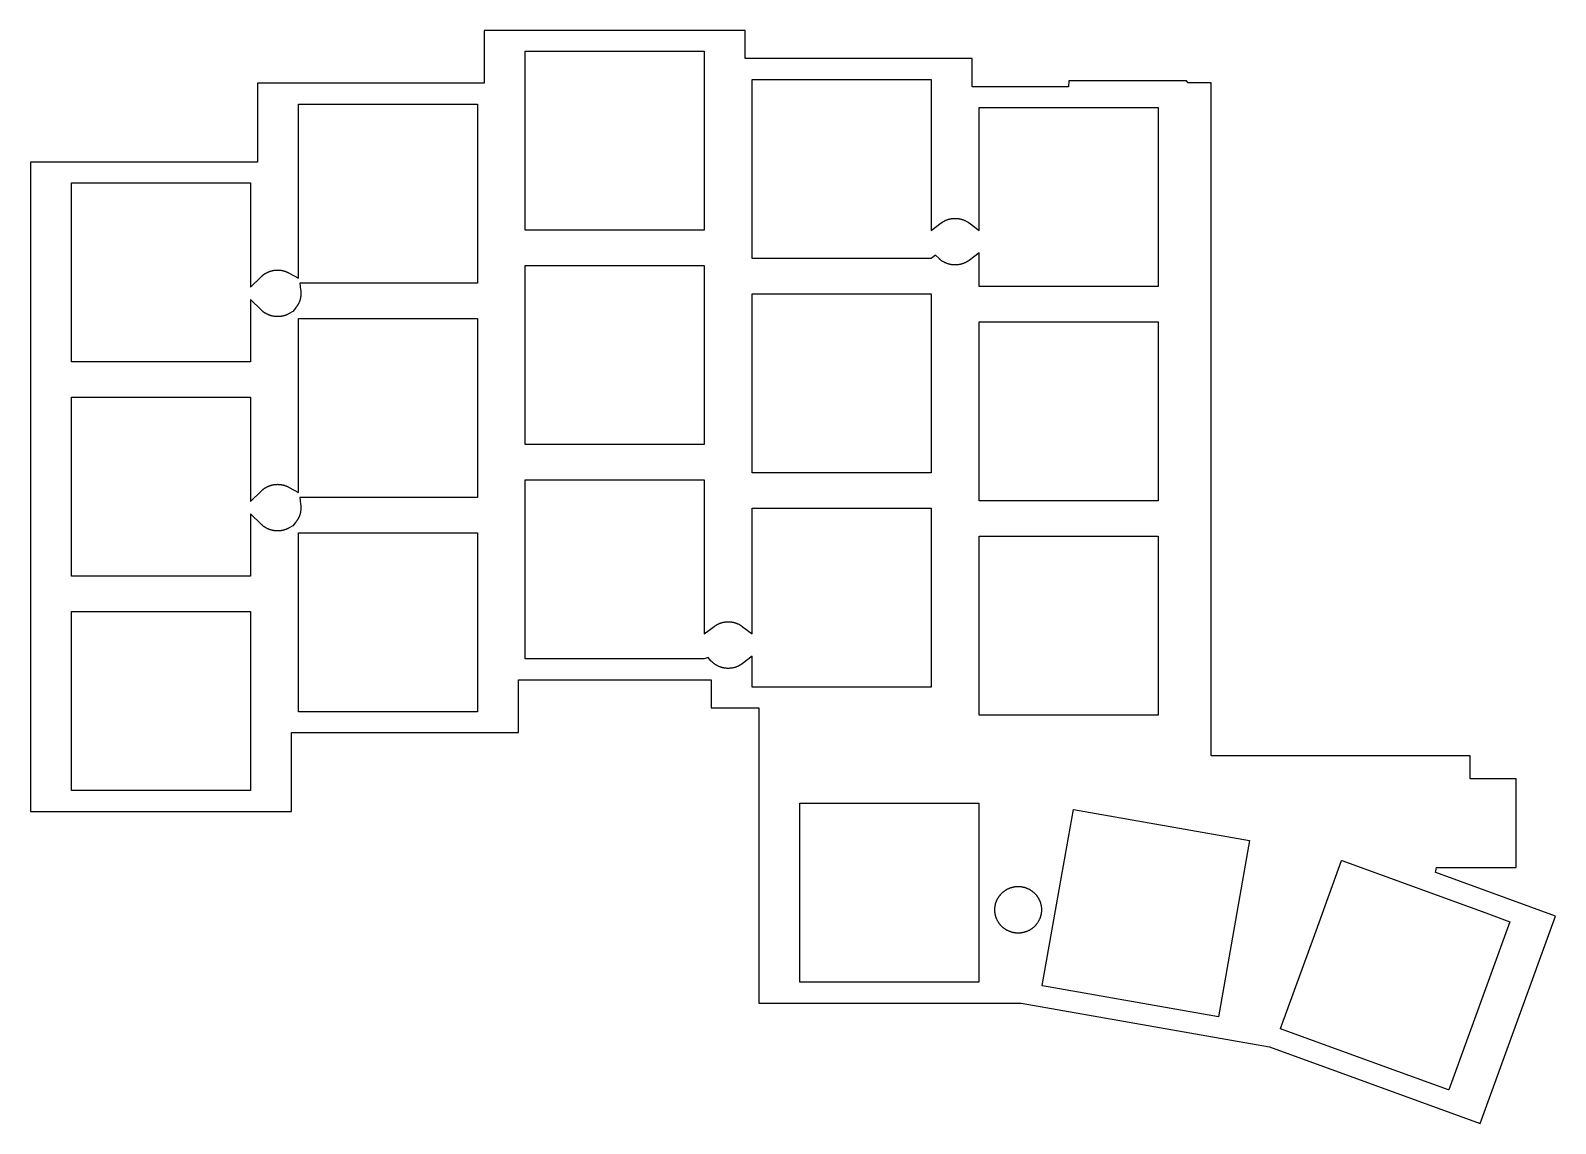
# Model space of a CAD drawing. Extents: x -46 to 75, y -78 to 9.
import ezdxf

# ---------------------------------------------------------------- set-up
doc = ezdxf.new("R2010")
doc.units = 0
doc.layers.get('0').update_dxf_attribs({"linetype": 'CONTINUOUS'})

msp = doc.modelspace()

# ---------------------------------------------------------------- linework, layer by layer
for points in [[(74.628, -61.508), (65.122, -58.047), (65.116, -58.045), (65.117, -58.039), (65.184, -57.656), (65.186, -57.65), (71.5, -57.65), (71.5, -50.6), (67.85, -50.6), (67.85, -48.8), (47.3, -48.8), (47.3, 4.6), (45.5, 4.6), (45.345, 4.75), (36.034, 4.75), (36, 4.292), (36, 4.29), (28.35, 4.29), (28.35, 6.52), (10.35, 6.52), (10.35, 8.75), (-10.35, 8.75), (-10.35, 4.56), (-28.35, 4.56), (-28.35, -1.69), (-46.35, -1.69), (-46.35, -53.19), (-25.65, -53.19), (-25.65, -46.94), (-7.65, -46.94), (-7.65, -42.75), (7.65, -42.75), (7.65, -44.98), (11.43, -44.98), (11.43, -68.4), (32.244, -68.4), (32.249, -68.401), (48.92, -71.341), (51.936, -71.872), (51.941, -71.873), (51.946, -71.875), (68.643, -77.952)], [(-7.1, -7.1), (-7.1, 7.1), (7.1, 7.1), (7.1, -7.1)], [(28.9, -11.56), (28.9, -8.894), (28.104, -9.484), (28.1, -9.488), (28.068, -9.511), (28.065, -9.513), (28.063, -9.514), (28.03, -9.536), (28.028, -9.538), (28.025, -9.54), (28.011, -9.549), (27.992, -9.561), (27.99, -9.563), (27.987, -9.565), (27.954, -9.585), (27.951, -9.587), (27.948, -9.588), (27.926, -9.601), (27.915, -9.608), (27.912, -9.61), (27.909, -9.611), (27.901, -9.616), (27.875, -9.63), (27.872, -9.632), (27.869, -9.633), (27.846, -9.645), (27.835, -9.651), (27.832, -9.652), (27.829, -9.654), (27.801, -9.667), (27.794, -9.671), (27.791, -9.672), (27.788, -9.674), (27.753, -9.69), (27.752, -9.69), (27.75, -9.691), (27.747, -9.692), (27.711, -9.708), (27.705, -9.71), (27.669, -9.725), (27.663, -9.727), (27.626, -9.741), (27.62, -9.743), (27.583, -9.756), (27.577, -9.758), (27.55, -9.766), (27.54, -9.769), (27.534, -9.771), (27.516, -9.776), (27.496, -9.782), (27.49, -9.784), (27.458, -9.792), (27.452, -9.794), (27.45, -9.795), (27.447, -9.795), (27.408, -9.804), (27.402, -9.806), (27.364, -9.814), (27.361, -9.814), (27.358, -9.815), (27.339, -9.818), (27.319, -9.822), (27.316, -9.823), (27.313, -9.823), (27.274, -9.829), (27.271, -9.83), (27.268, -9.83), (27.251, -9.833), (27.229, -9.836), (27.223, -9.836), (27.223, -9.837), (27.184, -9.841), (27.178, -9.841), (27.139, -9.845), (27.133, -9.845), (27.101, -9.847), (27.094, -9.848), (27.088, -9.848), (27.048, -9.849), (27.042, -9.849), (27.003, -9.85), (26.994, -9.85), (26.958, -9.849), (26.952, -9.849), (26.912, -9.848), (26.906, -9.848), (26.9, -9.847), (26.867, -9.845), (26.861, -9.845), (26.822, -9.841), (26.816, -9.841), (26.777, -9.837), (26.777, -9.836), (26.771, -9.836), (26.749, -9.833), (26.732, -9.83), (26.729, -9.83), (26.726, -9.829), (26.687, -9.823), (26.684, -9.823), (26.681, -9.822), (26.642, -9.815), (26.639, -9.814), (26.636, -9.814), (26.622, -9.811), (26.598, -9.806), (26.592, -9.804), (26.553, -9.795), (26.55, -9.795), (26.548, -9.794), (26.51, -9.784), (26.504, -9.782), (26.486, -9.777), (26.466, -9.771), (26.46, -9.769), (26.423, -9.758), (26.417, -9.756), (26.41, -9.753), (26.374, -9.741), (26.36, -9.736), (26.337, -9.727), (26.331, -9.725), (26.313, -9.718), (26.295, -9.71), (26.289, -9.708), (26.253, -9.692), (26.25, -9.691), (26.248, -9.69), (26.212, -9.674), (26.209, -9.672), (26.206, -9.671), (26.171, -9.654), (26.168, -9.652), (26.165, -9.651), (26.131, -9.633), (26.128, -9.632), (26.125, -9.63), (26.091, -9.611), (26.088, -9.61), (26.085, -9.608), (26.052, -9.588), (26.049, -9.587), (26.046, -9.585), (26.013, -9.565), (26.01, -9.563), (26.008, -9.561), (25.975, -9.54), (25.972, -9.538), (25.97, -9.536), (25.937, -9.514), (25.935, -9.513), (25.932, -9.511), (25.9, -9.488), (25.896, -9.484), (25.864, -9.46), (25.862, -9.458), (25.859, -9.457), (25.846, -9.446), (25.829, -9.432), (25.826, -9.43), (25.824, -9.428), (25.794, -9.403), (25.792, -9.401), (25.789, -9.399), (25.773, -9.385), (25.76, -9.373), (25.758, -9.371), (25.755, -9.369), (25.724, -9.34), (25.433, -9.07), (25.1, -9.33), (10.9, -9.33), (10.9, 4.87), (25.1, 4.87), (25.1, -7.106), (25.896, -6.516), (25.9, -6.512), (25.912, -6.504), (25.932, -6.489), (25.935, -6.487), (25.937, -6.486), (25.962, -6.469), (25.97, -6.464), (25.972, -6.462), (25.975, -6.46), (25.992, -6.449), (26.008, -6.439), (26.01, -6.437), (26.013, -6.435), (26.019, -6.432), (26.046, -6.415), (26.049, -6.413), (26.052, -6.412), (26.065, -6.404), (26.085, -6.392), (26.088, -6.39), (26.091, -6.389), (26.125, -6.37), (26.128, -6.368), (26.131, -6.367), (26.165, -6.349), (26.168, -6.348), (26.171, -6.346), (26.185, -6.339), (26.206, -6.329), (26.209, -6.328), (26.212, -6.326), (26.22, -6.323), (26.248, -6.31), (26.25, -6.309), (26.253, -6.308), (26.289, -6.292), (26.295, -6.29), (26.3, -6.288), (26.331, -6.275), (26.337, -6.273), (26.36, -6.264), (26.374, -6.259), (26.38, -6.257), (26.393, -6.253), (26.417, -6.244), (26.423, -6.242), (26.46, -6.231), (26.466, -6.229), (26.468, -6.228), (26.504, -6.218), (26.51, -6.216), (26.548, -6.206), (26.55, -6.205), (26.553, -6.205), (26.592, -6.196), (26.598, -6.194), (26.603, -6.193), (26.636, -6.186), (26.639, -6.186), (26.642, -6.185), (26.681, -6.178), (26.684, -6.177), (26.687, -6.177), (26.711, -6.173), (26.726, -6.171), (26.729, -6.17), (26.732, -6.17), (26.771, -6.164), (26.777, -6.164), (26.816, -6.159), (26.822, -6.159), (26.856, -6.156), (26.861, -6.155), (26.867, -6.155), (26.906, -6.152), (26.912, -6.152), (26.933, -6.151), (26.958, -6.151), (26.996, -6.15), (27.004, -6.15), (27.042, -6.151), (27.067, -6.151), (27.088, -6.152), (27.094, -6.152), (27.133, -6.155), (27.139, -6.155), (27.144, -6.156), (27.178, -6.159), (27.184, -6.159), (27.223, -6.164), (27.229, -6.164), (27.268, -6.17), (27.271, -6.17), (27.274, -6.171), (27.289, -6.173), (27.313, -6.177), (27.316, -6.177), (27.319, -6.178), (27.358, -6.185), (27.361, -6.186), (27.364, -6.186), (27.397, -6.193), (27.402, -6.194), (27.408, -6.196), (27.447, -6.205), (27.45, -6.205), (27.452, -6.206), (27.49, -6.216), (27.496, -6.218), (27.532, -6.228), (27.534, -6.229), (27.54, -6.231), (27.577, -6.242), (27.583, -6.244), (27.607, -6.253), (27.62, -6.257), (27.626, -6.259), (27.663, -6.273), (27.669, -6.275), (27.705, -6.29), (27.711, -6.292), (27.747, -6.308), (27.75, -6.309), (27.752, -6.31), (27.783, -6.324), (27.788, -6.326), (27.791, -6.328), (27.794, -6.329), (27.815, -6.339), (27.829, -6.346), (27.832, -6.348), (27.835, -6.349), (27.869, -6.367), (27.872, -6.368), (27.875, -6.37), (27.909, -6.389), (27.912, -6.39), (27.915, -6.392), (27.948, -6.412), (27.951, -6.413), (27.954, -6.415), (27.97, -6.425), (27.987, -6.435), (27.99, -6.437), (27.992, -6.439), (28.025, -6.46), (28.028, -6.462), (28.03, -6.464), (28.047, -6.475), (28.063, -6.486), (28.065, -6.487), (28.068, -6.489), (28.089, -6.504), (28.1, -6.512), (28.104, -6.516), (28.9, -7.106), (28.9, 2.64), (43.1, 2.64), (43.1, -11.56)], [(-43.1, -17.54), (-43.1, -3.34), (-28.9, -3.34), (-28.9, -11.613), (-28.058, -10.792), (-28.026, -10.76), (-28.023, -10.758), (-27.995, -10.731), (-27.992, -10.729), (-27.99, -10.727), (-27.961, -10.701), (-27.958, -10.699), (-27.956, -10.697), (-27.954, -10.696), (-27.926, -10.672), (-27.924, -10.67), (-27.921, -10.668), (-27.904, -10.654), (-27.891, -10.643), (-27.888, -10.642), (-27.886, -10.64), (-27.854, -10.616), (-27.85, -10.612), (-27.818, -10.589), (-27.815, -10.587), (-27.813, -10.586), (-27.78, -10.564), (-27.778, -10.562), (-27.775, -10.56), (-27.761, -10.551), (-27.742, -10.539), (-27.74, -10.537), (-27.737, -10.535), (-27.704, -10.515), (-27.701, -10.513), (-27.698, -10.512), (-27.676, -10.499), (-27.665, -10.492), (-27.662, -10.49), (-27.659, -10.489), (-27.625, -10.47), (-27.622, -10.468), (-27.619, -10.467), (-27.585, -10.449), (-27.582, -10.448), (-27.579, -10.446), (-27.559, -10.437), (-27.544, -10.429), (-27.541, -10.428), (-27.538, -10.426), (-27.518, -10.417), (-27.502, -10.41), (-27.5, -10.409), (-27.497, -10.408), (-27.491, -10.405), (-27.461, -10.392), (-27.455, -10.39), (-27.437, -10.382), (-27.419, -10.375), (-27.413, -10.373), (-27.376, -10.359), (-27.349, -10.35), (-27.333, -10.344), (-27.327, -10.342), (-27.29, -10.331), (-27.284, -10.329), (-27.246, -10.318), (-27.24, -10.316), (-27.202, -10.306), (-27.2, -10.305), (-27.197, -10.305), (-27.185, -10.302), (-27.158, -10.296), (-27.152, -10.294), (-27.134, -10.29), (-27.114, -10.286), (-27.111, -10.286), (-27.108, -10.285), (-27.089, -10.282), (-27.069, -10.278), (-27.066, -10.277), (-27.063, -10.277), (-27.024, -10.271), (-27.021, -10.27), (-27.018, -10.27), (-26.998, -10.267), (-26.979, -10.264), (-26.973, -10.264), (-26.969, -10.263), (-26.934, -10.259), (-26.928, -10.259), (-26.889, -10.255), (-26.883, -10.255), (-26.844, -10.252), (-26.838, -10.252), (-26.798, -10.251), (-26.792, -10.251), (-26.753, -10.25), (-26.747, -10.25), (-26.708, -10.251), (-26.702, -10.251), (-26.662, -10.252), (-26.656, -10.252), (-26.649, -10.253), (-26.617, -10.255), (-26.611, -10.255), (-26.572, -10.259), (-26.566, -10.259), (-26.527, -10.263), (-26.527, -10.264), (-26.521, -10.264), (-26.499, -10.267), (-26.482, -10.27), (-26.479, -10.27), (-26.476, -10.271), (-26.437, -10.277), (-26.434, -10.277), (-26.431, -10.278), (-26.411, -10.282), (-26.392, -10.285), (-26.389, -10.286), (-26.386, -10.286), (-26.366, -10.29), (-26.348, -10.294), (-26.342, -10.296), (-26.315, -10.302), (-26.303, -10.305), (-26.3, -10.305), (-26.298, -10.306), (-26.26, -10.316), (-26.254, -10.318), (-26.216, -10.329), (-26.21, -10.331), (-26.173, -10.342), (-26.167, -10.344), (-26.151, -10.35), (-26.124, -10.359), (-26.113, -10.363), (-26.087, -10.373), (-26.081, -10.375), (-26.063, -10.382), (-26.045, -10.39), (-26.039, -10.392), (-26.003, -10.408), (-26, -10.409), (-25.998, -10.41), (-25.962, -10.426), (-25.959, -10.428), (-25.956, -10.429), (-25.941, -10.437), (-25.921, -10.446), (-25.918, -10.448), (-25.915, -10.449), (-25.881, -10.467), (-25.878, -10.468), (-25.875, -10.47), (-25.838, -10.49), (-25.1, -10.897), (-25.1, 2.91), (-10.9, 2.91), (-10.9, -11.29), (-24.993, -11.29), (-24.92, -11.829), (-24.914, -11.871), (-24.914, -11.877), (-24.909, -11.916), (-24.909, -11.922), (-24.907, -11.942), (-24.905, -11.961), (-24.905, -11.967), (-24.902, -12.006), (-24.902, -12.012), (-24.901, -12.052), (-24.901, -12.058), (-24.9, -12.097), (-24.9, -12.103), (-24.901, -12.142), (-24.901, -12.148), (-24.902, -12.188), (-24.902, -12.194), (-24.905, -12.233), (-24.905, -12.239), (-24.907, -12.258), (-24.909, -12.278), (-24.909, -12.284), (-24.914, -12.323), (-24.914, -12.329), (-24.917, -12.349), (-24.92, -12.368), (-24.92, -12.371), (-24.921, -12.374), (-24.926, -12.412), (-24.927, -12.413), (-24.927, -12.416), (-24.928, -12.419), (-24.935, -12.458), (-24.936, -12.461), (-24.936, -12.464), (-24.944, -12.502), (-24.946, -12.508), (-24.95, -12.528), (-24.955, -12.547), (-24.955, -12.55), (-24.956, -12.552), (-24.963, -12.576), (-24.966, -12.59), (-24.968, -12.596), (-24.968, -12.597), (-24.979, -12.634), (-24.981, -12.64), (-24.992, -12.677), (-24.994, -12.683), (-24.997, -12.691), (-25.007, -12.72), (-25.009, -12.726), (-25.023, -12.763), (-25.025, -12.769), (-25.032, -12.787), (-25.04, -12.805), (-25.042, -12.811), (-25.058, -12.847), (-25.059, -12.85), (-25.06, -12.852), (-25.065, -12.864), (-25.076, -12.888), (-25.078, -12.891), (-25.079, -12.894), (-25.096, -12.929), (-25.098, -12.932), (-25.099, -12.935), (-25.117, -12.969), (-25.118, -12.972), (-25.12, -12.975), (-25.139, -13.009), (-25.14, -13.012), (-25.142, -13.015), (-25.162, -13.048), (-25.163, -13.051), (-25.165, -13.054), (-25.185, -13.087), (-25.187, -13.09), (-25.189, -13.092), (-25.193, -13.099), (-25.21, -13.125), (-25.212, -13.128), (-25.214, -13.13), (-25.221, -13.142), (-25.236, -13.163), (-25.237, -13.165), (-25.239, -13.168), (-25.262, -13.2), (-25.266, -13.204), (-25.29, -13.236), (-25.292, -13.238), (-25.293, -13.241), (-25.306, -13.256), (-25.318, -13.271), (-25.32, -13.274), (-25.322, -13.276), (-25.546, -13.549), (-25.838, -13.71), (-25.842, -13.712), (-25.875, -13.73), (-25.878, -13.732), (-25.881, -13.733), (-25.889, -13.737), (-25.915, -13.751), (-25.918, -13.752), (-25.921, -13.754), (-25.956, -13.771), (-25.959, -13.772), (-25.962, -13.774), (-25.998, -13.79), (-26, -13.791), (-26.003, -13.792), (-26.039, -13.808), (-26.045, -13.81), (-26.063, -13.818), (-26.081, -13.825), (-26.087, -13.827), (-26.124, -13.841), (-26.151, -13.85), (-26.167, -13.856), (-26.173, -13.858), (-26.209, -13.869), (-26.21, -13.869), (-26.216, -13.871), (-26.234, -13.876), (-26.254, -13.882), (-26.26, -13.884), (-26.292, -13.892), (-26.298, -13.894), (-26.3, -13.895), (-26.303, -13.895), (-26.315, -13.898), (-26.342, -13.904), (-26.348, -13.906), (-26.366, -13.91), (-26.386, -13.914), (-26.389, -13.914), (-26.392, -13.915), (-26.411, -13.918), (-26.431, -13.922), (-26.434, -13.923), (-26.437, -13.923), (-26.476, -13.929), (-26.479, -13.93), (-26.482, -13.93), (-26.499, -13.933), (-26.521, -13.936), (-26.527, -13.936), (-26.527, -13.937), (-26.566, -13.941), (-26.572, -13.941), (-26.611, -13.945), (-26.617, -13.945), (-26.649, -13.947), (-26.656, -13.948), (-26.662, -13.948), (-26.702, -13.949), (-26.708, -13.949), (-26.747, -13.95), (-26.756, -13.95), (-26.792, -13.949), (-26.798, -13.949), (-26.838, -13.948), (-26.844, -13.948), (-26.85, -13.947), (-26.883, -13.945), (-26.889, -13.945), (-26.928, -13.941), (-26.934, -13.941), (-26.973, -13.937), (-26.973, -13.936), (-26.979, -13.936), (-27.001, -13.933), (-27.018, -13.93), (-27.021, -13.93), (-27.024, -13.929), (-27.063, -13.923), (-27.066, -13.923), (-27.069, -13.922), (-27.089, -13.918), (-27.108, -13.915), (-27.111, -13.914), (-27.114, -13.914), (-27.134, -13.91), (-27.152, -13.906), (-27.158, -13.904), (-27.185, -13.898), (-27.197, -13.895), (-27.2, -13.895), (-27.202, -13.894), (-27.24, -13.884), (-27.246, -13.882), (-27.264, -13.877), (-27.284, -13.871), (-27.29, -13.869), (-27.327, -13.858), (-27.333, -13.856), (-27.37, -13.843), (-27.376, -13.841), (-27.413, -13.827), (-27.419, -13.825), (-27.437, -13.818), (-27.455, -13.81), (-27.461, -13.808), (-27.491, -13.795), (-27.497, -13.792), (-27.5, -13.791), (-27.502, -13.79), (-27.518, -13.783), (-27.538, -13.774), (-27.541, -13.772), (-27.544, -13.771), (-27.559, -13.763), (-27.579, -13.754), (-27.582, -13.752), (-27.585, -13.751), (-27.619, -13.733), (-27.622, -13.732), (-27.625, -13.73), (-27.649, -13.717), (-27.659, -13.711), (-27.662, -13.71), (-27.665, -13.708), (-27.679, -13.7), (-27.698, -13.688), (-27.701, -13.687), (-27.704, -13.685), (-27.719, -13.676), (-27.737, -13.665), (-27.74, -13.663), (-27.742, -13.661), (-27.77, -13.643), (-27.775, -13.64), (-27.778, -13.638), (-27.78, -13.636), (-27.813, -13.614), (-27.815, -13.613), (-27.818, -13.611), (-27.85, -13.588), (-27.854, -13.584), (-27.886, -13.56), (-27.888, -13.558), (-27.891, -13.557), (-27.904, -13.546), (-27.921, -13.532), (-27.924, -13.53), (-27.926, -13.528), (-27.954, -13.504), (-27.956, -13.503), (-27.958, -13.501), (-27.961, -13.499), (-27.99, -13.473), (-27.992, -13.471), (-27.995, -13.469), (-28.006, -13.458), (-28.023, -13.442), (-28.026, -13.44), (-28.058, -13.408), (-28.9, -12.587), (-28.9, -17.54)], [(-7.1, -24.1), (-7.1, -9.9), (7.1, -9.9), (7.1, -24.1)], [(10.9, -26.33), (10.9, -12.13), (25.1, -12.13), (25.1, -26.33)], [(-43.1, -34.54), (-43.1, -20.34), (-28.9, -20.34), (-28.9, -28.613), (-28.058, -27.792), (-28.026, -27.76), (-28.023, -27.758), (-27.995, -27.731), (-27.992, -27.729), (-27.99, -27.727), (-27.961, -27.701), (-27.958, -27.699), (-27.955, -27.696), (-27.926, -27.672), (-27.924, -27.67), (-27.921, -27.668), (-27.896, -27.648), (-27.891, -27.643), (-27.888, -27.642), (-27.886, -27.64), (-27.875, -27.632), (-27.854, -27.616), (-27.85, -27.612), (-27.831, -27.599), (-27.818, -27.589), (-27.815, -27.587), (-27.813, -27.586), (-27.78, -27.564), (-27.778, -27.562), (-27.775, -27.56), (-27.758, -27.549), (-27.742, -27.539), (-27.74, -27.537), (-27.737, -27.535), (-27.704, -27.515), (-27.701, -27.513), (-27.698, -27.512), (-27.665, -27.492), (-27.662, -27.49), (-27.659, -27.489), (-27.625, -27.47), (-27.622, -27.468), (-27.619, -27.467), (-27.585, -27.449), (-27.582, -27.448), (-27.579, -27.446), (-27.544, -27.429), (-27.541, -27.428), (-27.538, -27.426), (-27.502, -27.41), (-27.5, -27.409), (-27.497, -27.408), (-27.461, -27.392), (-27.455, -27.39), (-27.427, -27.378), (-27.419, -27.375), (-27.413, -27.373), (-27.399, -27.368), (-27.376, -27.359), (-27.37, -27.357), (-27.333, -27.344), (-27.327, -27.342), (-27.291, -27.331), (-27.29, -27.331), (-27.284, -27.329), (-27.246, -27.318), (-27.24, -27.316), (-27.202, -27.306), (-27.2, -27.305), (-27.197, -27.305), (-27.183, -27.302), (-27.158, -27.296), (-27.152, -27.294), (-27.114, -27.286), (-27.111, -27.286), (-27.108, -27.285), (-27.069, -27.278), (-27.066, -27.277), (-27.063, -27.277), (-27.059, -27.276), (-27.024, -27.271), (-27.021, -27.27), (-27.018, -27.27), (-26.979, -27.264), (-26.973, -27.264), (-26.959, -27.262), (-26.934, -27.259), (-26.928, -27.259), (-26.889, -27.255), (-26.883, -27.255), (-26.844, -27.252), (-26.838, -27.252), (-26.798, -27.251), (-26.792, -27.251), (-26.753, -27.25), (-26.747, -27.25), (-26.708, -27.251), (-26.702, -27.251), (-26.662, -27.252), (-26.656, -27.252), (-26.617, -27.255), (-26.611, -27.255), (-26.572, -27.259), (-26.566, -27.259), (-26.541, -27.262), (-26.527, -27.264), (-26.521, -27.264), (-26.482, -27.27), (-26.479, -27.27), (-26.476, -27.271), (-26.441, -27.276), (-26.437, -27.277), (-26.434, -27.277), (-26.431, -27.278), (-26.392, -27.285), (-26.389, -27.286), (-26.386, -27.286), (-26.348, -27.294), (-26.342, -27.296), (-26.317, -27.302), (-26.303, -27.305), (-26.3, -27.305), (-26.298, -27.306), (-26.26, -27.316), (-26.254, -27.318), (-26.216, -27.329), (-26.21, -27.331), (-26.209, -27.331), (-26.173, -27.342), (-26.167, -27.344), (-26.13, -27.357), (-26.124, -27.359), (-26.095, -27.37), (-26.087, -27.373), (-26.081, -27.375), (-26.048, -27.389), (-26.033, -27.394), (-26.003, -27.408), (-26, -27.409), (-25.998, -27.41), (-25.978, -27.419), (-25.962, -27.426), (-25.959, -27.428), (-25.956, -27.429), (-25.921, -27.446), (-25.918, -27.448), (-25.915, -27.449), (-25.881, -27.467), (-25.878, -27.468), (-25.875, -27.47), (-25.838, -27.49), (-25.1, -27.897), (-25.1, -14.09), (-10.9, -14.09), (-10.9, -28.29), (-24.993, -28.29), (-24.92, -28.829), (-24.914, -28.871), (-24.914, -28.877), (-24.912, -28.891), (-24.909, -28.916), (-24.909, -28.922), (-24.905, -28.961), (-24.905, -28.967), (-24.902, -29.006), (-24.902, -29.012), (-24.901, -29.052), (-24.901, -29.058), (-24.9, -29.097), (-24.9, -29.104), (-24.901, -29.142), (-24.901, -29.148), (-24.902, -29.188), (-24.902, -29.194), (-24.904, -29.214), (-24.905, -29.233), (-24.905, -29.239), (-24.909, -29.278), (-24.909, -29.284), (-24.912, -29.309), (-24.914, -29.323), (-24.914, -29.329), (-24.92, -29.368), (-24.92, -29.371), (-24.921, -29.374), (-24.926, -29.409), (-24.927, -29.413), (-24.927, -29.416), (-24.928, -29.419), (-24.935, -29.458), (-24.936, -29.461), (-24.936, -29.464), (-24.944, -29.502), (-24.946, -29.508), (-24.952, -29.533), (-24.955, -29.547), (-24.955, -29.55), (-24.956, -29.552), (-24.966, -29.59), (-24.968, -29.596), (-24.979, -29.634), (-24.981, -29.64), (-24.981, -29.641), (-24.992, -29.677), (-24.994, -29.683), (-25.007, -29.72), (-25.009, -29.726), (-25.02, -29.755), (-25.023, -29.763), (-25.025, -29.769), (-25.039, -29.802), (-25.044, -29.817), (-25.058, -29.847), (-25.059, -29.85), (-25.06, -29.852), (-25.069, -29.872), (-25.076, -29.888), (-25.078, -29.891), (-25.079, -29.894), (-25.096, -29.929), (-25.098, -29.932), (-25.099, -29.935), (-25.117, -29.969), (-25.118, -29.972), (-25.12, -29.975), (-25.139, -30.009), (-25.14, -30.012), (-25.142, -30.015), (-25.162, -30.048), (-25.163, -30.051), (-25.171, -30.063), (-25.185, -30.087), (-25.187, -30.09), (-25.189, -30.092), (-25.205, -30.117), (-25.21, -30.125), (-25.212, -30.128), (-25.214, -30.13), (-25.236, -30.163), (-25.237, -30.165), (-25.239, -30.168), (-25.262, -30.2), (-25.266, -30.204), (-25.273, -30.213), (-25.29, -30.236), (-25.292, -30.238), (-25.293, -30.241), (-25.3, -30.248), (-25.318, -30.271), (-25.32, -30.274), (-25.322, -30.276), (-25.546, -30.549), (-25.838, -30.71), (-25.875, -30.73), (-25.878, -30.732), (-25.881, -30.733), (-25.897, -30.741), (-25.915, -30.751), (-25.918, -30.752), (-25.921, -30.754), (-25.928, -30.757), (-25.956, -30.771), (-25.959, -30.772), (-25.962, -30.774), (-25.998, -30.79), (-26, -30.791), (-26.003, -30.792), (-26.015, -30.798), (-26.039, -30.808), (-26.045, -30.81), (-26.073, -30.822), (-26.081, -30.825), (-26.087, -30.827), (-26.101, -30.832), (-26.124, -30.841), (-26.13, -30.843), (-26.167, -30.856), (-26.173, -30.858), (-26.21, -30.869), (-26.216, -30.871), (-26.254, -30.882), (-26.26, -30.884), (-26.28, -30.889), (-26.298, -30.894), (-26.3, -30.895), (-26.303, -30.895), (-26.319, -30.899), (-26.342, -30.904), (-26.348, -30.906), (-26.386, -30.914), (-26.389, -30.914), (-26.392, -30.915), (-26.431, -30.922), (-26.434, -30.923), (-26.437, -30.923), (-26.441, -30.924), (-26.476, -30.929), (-26.479, -30.93), (-26.482, -30.93), (-26.521, -30.936), (-26.527, -30.936), (-26.541, -30.938), (-26.566, -30.941), (-26.572, -30.941), (-26.611, -30.945), (-26.617, -30.945), (-26.656, -30.948), (-26.662, -30.948), (-26.702, -30.949), (-26.708, -30.949), (-26.747, -30.95), (-26.754, -30.95), (-26.792, -30.949), (-26.798, -30.949), (-26.824, -30.948), (-26.844, -30.948), (-26.863, -30.946), (-26.883, -30.945), (-26.892, -30.945), (-26.928, -30.941), (-26.934, -30.941), (-26.959, -30.938), (-26.973, -30.936), (-26.979, -30.936), (-27.018, -30.93), (-27.021, -30.93), (-27.024, -30.929), (-27.059, -30.924), (-27.063, -30.923), (-27.066, -30.923), (-27.069, -30.922), (-27.108, -30.915), (-27.111, -30.914), (-27.114, -30.914), (-27.152, -30.906), (-27.158, -30.904), (-27.183, -30.898), (-27.197, -30.895), (-27.2, -30.895), (-27.202, -30.894), (-27.24, -30.884), (-27.246, -30.882), (-27.271, -30.875), (-27.284, -30.871), (-27.29, -30.869), (-27.327, -30.858), (-27.333, -30.856), (-27.37, -30.843), (-27.376, -30.841), (-27.413, -30.827), (-27.419, -30.825), (-27.427, -30.822), (-27.455, -30.81), (-27.461, -30.808), (-27.497, -30.792), (-27.5, -30.791), (-27.502, -30.79), (-27.538, -30.774), (-27.541, -30.772), (-27.544, -30.771), (-27.579, -30.754), (-27.582, -30.752), (-27.585, -30.751), (-27.619, -30.733), (-27.622, -30.732), (-27.625, -30.73), (-27.659, -30.711), (-27.662, -30.71), (-27.665, -30.708), (-27.698, -30.688), (-27.701, -30.687), (-27.713, -30.679), (-27.737, -30.665), (-27.74, -30.663), (-27.742, -30.661), (-27.767, -30.645), (-27.775, -30.64), (-27.778, -30.638), (-27.78, -30.636), (-27.79, -30.63), (-27.813, -30.614), (-27.815, -30.613), (-27.818, -30.611), (-27.85, -30.588), (-27.854, -30.584), (-27.886, -30.56), (-27.888, -30.558), (-27.891, -30.557), (-27.921, -30.532), (-27.924, -30.53), (-27.926, -30.528), (-27.956, -30.503), (-27.958, -30.501), (-27.961, -30.499), (-27.99, -30.473), (-27.992, -30.471), (-27.995, -30.469), (-28.023, -30.442), (-28.026, -30.44), (-28.058, -30.408), (-28.9, -29.587), (-28.9, -34.54)], [(28.9, -28.56), (28.9, -14.36), (43.1, -14.36), (43.1, -28.56)], [(10.9, -43.33), (10.9, -40.894), (10.104, -41.484), (10.1, -41.488), (10.078, -41.503), (10.068, -41.511), (10.065, -41.513), (10.063, -41.514), (10.03, -41.536), (10.028, -41.538), (10.025, -41.54), (10.005, -41.553), (9.992, -41.561), (9.99, -41.563), (9.987, -41.565), (9.97, -41.575), (9.954, -41.585), (9.951, -41.587), (9.948, -41.588), (9.915, -41.608), (9.912, -41.61), (9.909, -41.611), (9.896, -41.618), (9.875, -41.63), (9.872, -41.632), (9.869, -41.633), (9.835, -41.651), (9.832, -41.652), (9.829, -41.654), (9.794, -41.671), (9.791, -41.672), (9.788, -41.674), (9.752, -41.69), (9.75, -41.691), (9.747, -41.692), (9.711, -41.708), (9.705, -41.71), (9.669, -41.725), (9.663, -41.727), (9.626, -41.741), (9.62, -41.743), (9.606, -41.748), (9.583, -41.756), (9.577, -41.758), (9.54, -41.769), (9.534, -41.771), (9.518, -41.776), (9.496, -41.782), (9.49, -41.784), (9.452, -41.794), (9.45, -41.795), (9.447, -41.795), (9.408, -41.804), (9.402, -41.806), (9.364, -41.814), (9.361, -41.814), (9.358, -41.815), (9.319, -41.822), (9.316, -41.823), (9.313, -41.823), (9.297, -41.826), (9.274, -41.829), (9.271, -41.83), (9.268, -41.83), (9.235, -41.835), (9.229, -41.836), (9.223, -41.836), (9.184, -41.841), (9.178, -41.841), (9.146, -41.844), (9.139, -41.845), (9.133, -41.845), (9.094, -41.848), (9.088, -41.848), (9.048, -41.849), (9.042, -41.849), (9.003, -41.85), (8.997, -41.85), (8.958, -41.849), (8.952, -41.849), (8.912, -41.848), (8.906, -41.848), (8.867, -41.845), (8.861, -41.845), (8.854, -41.844), (8.822, -41.841), (8.816, -41.841), (8.777, -41.836), (8.771, -41.836), (8.767, -41.835), (8.732, -41.83), (8.729, -41.83), (8.726, -41.829), (8.687, -41.823), (8.684, -41.823), (8.681, -41.822), (8.672, -41.821), (8.642, -41.815), (8.639, -41.814), (8.636, -41.814), (8.621, -41.811), (8.598, -41.806), (8.592, -41.804), (8.553, -41.795), (8.55, -41.795), (8.548, -41.794), (8.527, -41.788), (8.51, -41.784), (8.504, -41.782), (8.489, -41.778), (8.466, -41.771), (8.46, -41.769), (8.448, -41.766), (8.423, -41.758), (8.417, -41.756), (8.394, -41.748), (8.38, -41.743), (8.374, -41.741), (8.354, -41.733), (8.337, -41.727), (8.331, -41.725), (8.324, -41.722), (8.295, -41.71), (8.289, -41.708), (8.27, -41.7), (8.253, -41.692), (8.25, -41.691), (8.248, -41.69), (8.212, -41.674), (8.209, -41.672), (8.206, -41.671), (8.196, -41.666), (8.171, -41.654), (8.168, -41.652), (8.165, -41.651), (8.131, -41.633), (8.128, -41.632), (8.125, -41.63), (8.104, -41.618), (8.091, -41.611), (8.088, -41.61), (8.085, -41.608), (8.052, -41.588), (8.049, -41.587), (8.046, -41.585), (8.013, -41.565), (8.01, -41.563), (8.008, -41.561), (7.975, -41.54), (7.972, -41.538), (7.97, -41.536), (7.937, -41.514), (7.935, -41.513), (7.932, -41.511), (7.9, -41.488), (7.896, -41.484), (7.864, -41.46), (7.862, -41.458), (7.859, -41.457), (7.83, -41.433), (7.829, -41.432), (7.826, -41.43), (7.824, -41.428), (7.794, -41.403), (7.792, -41.401), (7.789, -41.399), (7.772, -41.384), (7.76, -41.373), (7.758, -41.371), (7.755, -41.369), (7.744, -41.358), (7.727, -41.342), (7.724, -41.34), (7.69, -41.306), (7.669, -41.284), (7.662, -41.278), (7.66, -41.276), (7.658, -41.273), (7.631, -41.245), (7.629, -41.242), (7.627, -41.24), (7.408, -40.998), (7.1, -41.1), (-7.1, -41.1), (-7.1, -26.9), (7.1, -26.9), (7.1, -39.106), (7.896, -38.516), (7.9, -38.512), (7.932, -38.489), (7.935, -38.487), (7.937, -38.486), (7.969, -38.464), (7.97, -38.464), (7.972, -38.462), (7.981, -38.456), (8.008, -38.439), (8.01, -38.437), (8.013, -38.435), (8.046, -38.415), (8.049, -38.413), (8.052, -38.412), (8.085, -38.392), (8.088, -38.39), (8.091, -38.389), (8.104, -38.382), (8.125, -38.37), (8.128, -38.368), (8.131, -38.367), (8.165, -38.349), (8.168, -38.348), (8.171, -38.346), (8.196, -38.334), (8.206, -38.329), (8.209, -38.328), (8.212, -38.326), (8.248, -38.31), (8.25, -38.309), (8.253, -38.308), (8.289, -38.292), (8.295, -38.29), (8.317, -38.281), (8.331, -38.275), (8.337, -38.273), (8.361, -38.264), (8.374, -38.259), (8.38, -38.257), (8.394, -38.252), (8.417, -38.244), (8.423, -38.242), (8.46, -38.231), (8.466, -38.229), (8.482, -38.224), (8.504, -38.218), (8.51, -38.216), (8.548, -38.206), (8.55, -38.205), (8.553, -38.205), (8.592, -38.196), (8.598, -38.194), (8.621, -38.189), (8.636, -38.186), (8.639, -38.186), (8.642, -38.185), (8.672, -38.179), (8.681, -38.178), (8.684, -38.177), (8.687, -38.177), (8.726, -38.171), (8.729, -38.17), (8.732, -38.17), (8.771, -38.164), (8.777, -38.164), (8.806, -38.16), (8.816, -38.159), (8.822, -38.159), (8.838, -38.157), (8.861, -38.155), (8.867, -38.155), (8.906, -38.152), (8.912, -38.152), (8.952, -38.151), (8.958, -38.151), (8.997, -38.15), (9.003, -38.15), (9.042, -38.151), (9.048, -38.151), (9.088, -38.152), (9.094, -38.152), (9.133, -38.155), (9.139, -38.155), (9.162, -38.157), (9.178, -38.159), (9.184, -38.159), (9.194, -38.16), (9.223, -38.164), (9.229, -38.164), (9.268, -38.17), (9.271, -38.17), (9.274, -38.171), (9.313, -38.177), (9.316, -38.177), (9.319, -38.178), (9.328, -38.179), (9.358, -38.185), (9.361, -38.186), (9.364, -38.186), (9.379, -38.189), (9.402, -38.194), (9.408, -38.196), (9.447, -38.205), (9.45, -38.205), (9.452, -38.206), (9.473, -38.212), (9.49, -38.216), (9.496, -38.218), (9.511, -38.222), (9.534, -38.229), (9.54, -38.231), (9.552, -38.234), (9.577, -38.242), (9.607, -38.252), (9.62, -38.257), (9.626, -38.259), (9.639, -38.264), (9.663, -38.273), (9.669, -38.275), (9.683, -38.281), (9.705, -38.29), (9.711, -38.292), (9.727, -38.299), (9.747, -38.308), (9.75, -38.309), (9.752, -38.31), (9.788, -38.326), (9.791, -38.328), (9.794, -38.329), (9.829, -38.346), (9.832, -38.348), (9.835, -38.349), (9.869, -38.367), (9.872, -38.368), (9.875, -38.37), (9.896, -38.382), (9.909, -38.389), (9.912, -38.39), (9.915, -38.392), (9.948, -38.412), (9.951, -38.413), (9.954, -38.415), (9.97, -38.425), (9.987, -38.435), (9.99, -38.437), (9.992, -38.439), (10.005, -38.447), (10.025, -38.46), (10.028, -38.462), (10.03, -38.464), (10.063, -38.486), (10.065, -38.487), (10.068, -38.489), (10.078, -38.497), (10.1, -38.512), (10.104, -38.516), (10.9, -39.106), (10.9, -29.13), (25.1, -29.13), (25.1, -43.33)], [(-25.1, -45.29), (-25.1, -31.09), (-10.9, -31.09), (-10.9, -45.29)], [(28.9, -45.56), (28.9, -31.36), (43.1, -31.36), (43.1, -45.56)], [(-43.1, -51.54), (-43.1, -37.34), (-28.9, -37.34), (-28.9, -51.54)], [(14.68, -66.75), (14.68, -52.55), (28.88, -52.55), (28.88, -66.75)], [(47.893, -69.484), (33.921, -67.02), (33.915, -67.019), (33.916, -67.013), (35.468, -58.214), (36.38, -53.041), (36.381, -53.035), (36.387, -53.036), (50.359, -55.5), (50.365, -55.501), (50.364, -55.507), (47.9, -69.479), (47.899, -69.485)], [(66.148, -75.288), (60.865, -73.365), (52.816, -70.436), (52.81, -70.433), (52.812, -70.428), (55.636, -62.669), (57.664, -57.096), (57.667, -57.09), (57.672, -57.092), (69.105, -61.253), (71.004, -61.944), (71.01, -61.947), (71.008, -61.952), (66.156, -75.284), (66.153, -75.29)], [(31.996, -62.85), (31.958, -62.849), (31.952, -62.849), (31.912, -62.848), (31.906, -62.848), (31.867, -62.845), (31.861, -62.845), (31.822, -62.841), (31.816, -62.841), (31.782, -62.837), (31.777, -62.836), (31.771, -62.836), (31.74, -62.832), (31.732, -62.83), (31.729, -62.83), (31.726, -62.829), (31.712, -62.827), (31.687, -62.823), (31.684, -62.823), (31.681, -62.822), (31.68, -62.822), (31.642, -62.815), (31.639, -62.814), (31.636, -62.814), (31.627, -62.812), (31.598, -62.806), (31.592, -62.804), (31.553, -62.795), (31.55, -62.795), (31.548, -62.794), (31.526, -62.788), (31.51, -62.784), (31.504, -62.782), (31.477, -62.774), (31.466, -62.771), (31.46, -62.769), (31.423, -62.758), (31.417, -62.756), (31.38, -62.743), (31.374, -62.741), (31.354, -62.733), (31.337, -62.727), (31.331, -62.725), (31.326, -62.723), (31.295, -62.71), (31.289, -62.708), (31.288, -62.708), (31.253, -62.692), (31.25, -62.691), (31.248, -62.69), (31.212, -62.674), (31.209, -62.672), (31.206, -62.671), (31.184, -62.66), (31.171, -62.654), (31.168, -62.652), (31.165, -62.651), (31.131, -62.633), (31.128, -62.632), (31.125, -62.63), (31.091, -62.611), (31.088, -62.61), (31.085, -62.608), (31.052, -62.588), (31.049, -62.587), (31.046, -62.585), (31.036, -62.579), (31.013, -62.565), (31.01, -62.563), (31.008, -62.561), (30.975, -62.54), (30.972, -62.538), (30.97, -62.536), (30.937, -62.514), (30.935, -62.513), (30.932, -62.511), (30.9, -62.488), (30.896, -62.484), (30.864, -62.46), (30.862, -62.458), (30.859, -62.457), (30.844, -62.444), (30.829, -62.432), (30.826, -62.43), (30.824, -62.428), (30.794, -62.403), (30.792, -62.401), (30.789, -62.399), (30.768, -62.38), (30.76, -62.373), (30.758, -62.371), (30.755, -62.369), (30.754, -62.368), (30.727, -62.342), (30.724, -62.34), (30.66, -62.276), (30.658, -62.273), (30.637, -62.25), (30.631, -62.245), (30.629, -62.242), (30.627, -62.24), (30.601, -62.211), (30.599, -62.208), (30.597, -62.206), (30.576, -62.181), (30.572, -62.176), (30.57, -62.174), (30.568, -62.171), (30.543, -62.141), (30.542, -62.138), (30.54, -62.136), (30.516, -62.105), (30.516, -62.104), (30.512, -62.1), (30.502, -62.085), (30.489, -62.068), (30.487, -62.065), (30.486, -62.063), (30.464, -62.03), (30.462, -62.028), (30.46, -62.025), (30.451, -62.012), (30.439, -61.992), (30.437, -61.99), (30.435, -61.987), (30.415, -61.954), (30.413, -61.951), (30.412, -61.948), (30.392, -61.915), (30.39, -61.912), (30.389, -61.909), (30.376, -61.886), (30.37, -61.875), (30.368, -61.872), (30.367, -61.869), (30.349, -61.835), (30.348, -61.832), (30.346, -61.829), (30.329, -61.794), (30.328, -61.791), (30.326, -61.788), (30.311, -61.756), (30.31, -61.752), (30.309, -61.75), (30.308, -61.747), (30.301, -61.731), (30.292, -61.711), (30.29, -61.705), (30.275, -61.669), (30.273, -61.663), (30.259, -61.626), (30.257, -61.62), (30.255, -61.613), (30.244, -61.583), (30.242, -61.577), (30.231, -61.54), (30.229, -61.534), (30.22, -61.504), (30.218, -61.496), (30.216, -61.49), (30.206, -61.452), (30.205, -61.45), (30.205, -61.447), (30.196, -61.408), (30.194, -61.402), (30.192, -61.39), (30.186, -61.364), (30.186, -61.361), (30.185, -61.358), (30.184, -61.354), (30.178, -61.319), (30.177, -61.316), (30.177, -61.313), (30.172, -61.283), (30.171, -61.274), (30.17, -61.271), (30.17, -61.268), (30.165, -61.234), (30.164, -61.229), (30.164, -61.223), (30.163, -61.219), (30.159, -61.184), (30.159, -61.178), (30.156, -61.144), (30.155, -61.139), (30.155, -61.133), (30.152, -61.094), (30.152, -61.088), (30.151, -61.048), (30.151, -61.042), (30.15, -61.004), (30.15, -60.996), (30.151, -60.958), (30.151, -60.952), (30.152, -60.912), (30.152, -60.906), (30.155, -60.867), (30.155, -60.861), (30.156, -60.856), (30.159, -60.822), (30.159, -60.816), (30.164, -60.777), (30.164, -60.771), (30.166, -60.759), (30.17, -60.732), (30.17, -60.729), (30.171, -60.726), (30.177, -60.687), (30.177, -60.684), (30.178, -60.681), (30.182, -60.656), (30.185, -60.642), (30.186, -60.639), (30.186, -60.636), (30.192, -60.608), (30.194, -60.598), (30.196, -60.592), (30.205, -60.553), (30.205, -60.55), (30.206, -60.548), (30.216, -60.51), (30.218, -60.504), (30.22, -60.496), (30.229, -60.466), (30.231, -60.46), (30.242, -60.423), (30.244, -60.417), (30.255, -60.387), (30.257, -60.38), (30.259, -60.374), (30.273, -60.337), (30.275, -60.331), (30.29, -60.295), (30.292, -60.289), (30.301, -60.269), (30.308, -60.253), (30.309, -60.25), (30.31, -60.248), (30.311, -60.244), (30.326, -60.212), (30.328, -60.209), (30.329, -60.206), (30.346, -60.171), (30.348, -60.168), (30.349, -60.165), (30.367, -60.131), (30.368, -60.128), (30.37, -60.125), (30.376, -60.114), (30.389, -60.091), (30.39, -60.088), (30.392, -60.085), (30.412, -60.052), (30.413, -60.049), (30.415, -60.046), (30.435, -60.013), (30.437, -60.01), (30.439, -60.008), (30.451, -59.988), (30.46, -59.975), (30.462, -59.972), (30.464, -59.97), (30.486, -59.937), (30.487, -59.935), (30.489, -59.932), (30.502, -59.915), (30.512, -59.9), (30.516, -59.896), (30.516, -59.895), (30.54, -59.864), (30.542, -59.862), (30.543, -59.859), (30.568, -59.829), (30.57, -59.826), (30.572, -59.824), (30.597, -59.794), (30.599, -59.792), (30.601, -59.789), (30.614, -59.775), (30.627, -59.76), (30.629, -59.758), (30.631, -59.755), (30.645, -59.741), (30.658, -59.727), (30.66, -59.724), (30.724, -59.66), (30.727, -59.658), (30.754, -59.632), (30.755, -59.631), (30.758, -59.629), (30.76, -59.627), (30.768, -59.62), (30.789, -59.601), (30.792, -59.599), (30.794, -59.597), (30.824, -59.572), (30.826, -59.57), (30.829, -59.568), (30.844, -59.556), (30.859, -59.543), (30.862, -59.542), (30.864, -59.54), (30.896, -59.516), (30.9, -59.512), (30.932, -59.489), (30.935, -59.487), (30.937, -59.486), (30.97, -59.464), (30.972, -59.462), (30.975, -59.46), (30.988, -59.452), (31.008, -59.439), (31.01, -59.437), (31.013, -59.435), (31.022, -59.43), (31.046, -59.415), (31.049, -59.413), (31.052, -59.412), (31.085, -59.392), (31.088, -59.39), (31.091, -59.389), (31.125, -59.37), (31.128, -59.368), (31.131, -59.367), (31.165, -59.349), (31.168, -59.348), (31.171, -59.346), (31.184, -59.34), (31.206, -59.329), (31.209, -59.328), (31.212, -59.326), (31.248, -59.31), (31.25, -59.309), (31.253, -59.308), (31.288, -59.292), (31.289, -59.292), (31.295, -59.29), (31.326, -59.277), (31.331, -59.275), (31.337, -59.273), (31.367, -59.262), (31.374, -59.259), (31.38, -59.257), (31.417, -59.244), (31.429, -59.24), (31.46, -59.231), (31.466, -59.229), (31.493, -59.221), (31.504, -59.218), (31.51, -59.216), (31.548, -59.206), (31.55, -59.205), (31.553, -59.205), (31.592, -59.196), (31.598, -59.194), (31.627, -59.188), (31.636, -59.186), (31.639, -59.186), (31.642, -59.185), (31.68, -59.178), (31.681, -59.178), (31.684, -59.177), (31.687, -59.177), (31.712, -59.173), (31.726, -59.171), (31.729, -59.17), (31.732, -59.17), (31.74, -59.168), (31.771, -59.164), (31.777, -59.164), (31.782, -59.163), (31.816, -59.159), (31.822, -59.159), (31.861, -59.155), (31.867, -59.155), (31.906, -59.152), (31.912, -59.152), (31.952, -59.151), (31.958, -59.151), (31.997, -59.15), (32.004, -59.15), (32.042, -59.151), (32.048, -59.151), (32.088, -59.152), (32.094, -59.152), (32.133, -59.155), (32.139, -59.155), (32.178, -59.159), (32.184, -59.159), (32.223, -59.164), (32.229, -59.164), (32.256, -59.168), (32.268, -59.17), (32.271, -59.17), (32.274, -59.171), (32.302, -59.175), (32.313, -59.177), (32.316, -59.177), (32.319, -59.178), (32.358, -59.185), (32.361, -59.186), (32.364, -59.186), (32.402, -59.194), (32.408, -59.196), (32.418, -59.198), (32.447, -59.205), (32.45, -59.205), (32.452, -59.206), (32.49, -59.216), (32.496, -59.218), (32.534, -59.229), (32.54, -59.231), (32.558, -59.236), (32.577, -59.242), (32.583, -59.244), (32.62, -59.257), (32.626, -59.259), (32.663, -59.273), (32.669, -59.275), (32.705, -59.29), (32.711, -59.292), (32.725, -59.298), (32.747, -59.308), (32.75, -59.309), (32.752, -59.31), (32.788, -59.326), (32.791, -59.328), (32.794, -59.329), (32.829, -59.346), (32.832, -59.348), (32.835, -59.349), (32.869, -59.367), (32.872, -59.368), (32.875, -59.37), (32.909, -59.389), (32.912, -59.39), (32.915, -59.392), (32.948, -59.412), (32.951, -59.413), (32.954, -59.415), (32.987, -59.435), (32.99, -59.437), (32.992, -59.439), (33.025, -59.46), (33.028, -59.462), (33.03, -59.464), (33.056, -59.481), (33.063, -59.486), (33.065, -59.487), (33.068, -59.489), (33.1, -59.512), (33.104, -59.516), (33.122, -59.529), (33.136, -59.54), (33.138, -59.542), (33.141, -59.543), (33.149, -59.55), (33.171, -59.568), (33.174, -59.57), (33.176, -59.572), (33.206, -59.597), (33.208, -59.599), (33.211, -59.601), (33.24, -59.627), (33.242, -59.629), (33.245, -59.631), (33.269, -59.654), (33.273, -59.658), (33.276, -59.66), (33.34, -59.724), (33.342, -59.727), (33.346, -59.731), (33.369, -59.755), (33.371, -59.758), (33.373, -59.76), (33.399, -59.789), (33.401, -59.792), (33.403, -59.794), (33.428, -59.824), (33.43, -59.826), (33.432, -59.829), (33.45, -59.851), (33.457, -59.859), (33.458, -59.862), (33.46, -59.864), (33.471, -59.878), (33.484, -59.896), (33.488, -59.9), (33.511, -59.932), (33.513, -59.935), (33.514, -59.937), (33.519, -59.944), (33.536, -59.97), (33.538, -59.972), (33.54, -59.975), (33.561, -60.008), (33.563, -60.01), (33.565, -60.013), (33.585, -60.046), (33.587, -60.049), (33.588, -60.052), (33.608, -60.085), (33.61, -60.088), (33.611, -60.091), (33.63, -60.125), (33.632, -60.128), (33.633, -60.131), (33.651, -60.165), (33.652, -60.168), (33.654, -60.171), (33.671, -60.206), (33.672, -60.209), (33.674, -60.212), (33.69, -60.248), (33.691, -60.25), (33.692, -60.253), (33.702, -60.275), (33.708, -60.289), (33.71, -60.295), (33.725, -60.331), (33.727, -60.337), (33.741, -60.374), (33.743, -60.38), (33.756, -60.417), (33.758, -60.423), (33.761, -60.433), (33.769, -60.46), (33.771, -60.466), (33.782, -60.504), (33.784, -60.51), (33.794, -60.548), (33.795, -60.55), (33.795, -60.553), (33.804, -60.592), (33.806, -60.598), (33.813, -60.63), (33.814, -60.636), (33.814, -60.639), (33.815, -60.642), (33.822, -60.681), (33.823, -60.684), (33.823, -60.687), (33.825, -60.698), (33.829, -60.726), (33.83, -60.729), (33.83, -60.732), (33.832, -60.744), (33.836, -60.771), (33.836, -60.777), (33.841, -60.816), (33.841, -60.822), (33.845, -60.861), (33.845, -60.867), (33.848, -60.906), (33.848, -60.912), (33.849, -60.952), (33.849, -60.958), (33.85, -60.996), (33.85, -61.004), (33.849, -61.042), (33.849, -61.048), (33.848, -61.088), (33.848, -61.094), (33.845, -61.133), (33.845, -61.139), (33.841, -61.178), (33.841, -61.184), (33.836, -61.223), (33.836, -61.229), (33.832, -61.256), (33.83, -61.268), (33.83, -61.271), (33.829, -61.274), (33.825, -61.302), (33.823, -61.313), (33.823, -61.316), (33.822, -61.319), (33.815, -61.358), (33.814, -61.361), (33.814, -61.364), (33.806, -61.402), (33.804, -61.408), (33.802, -61.418), (33.795, -61.447), (33.795, -61.45), (33.794, -61.452), (33.784, -61.49), (33.782, -61.496), (33.771, -61.534), (33.769, -61.54), (33.764, -61.558), (33.758, -61.577), (33.756, -61.583), (33.743, -61.62), (33.741, -61.626), (33.727, -61.663), (33.725, -61.669), (33.71, -61.705), (33.708, -61.711), (33.702, -61.725), (33.692, -61.747), (33.691, -61.75), (33.69, -61.752), (33.674, -61.788), (33.672, -61.791), (33.671, -61.794), (33.654, -61.829), (33.652, -61.832), (33.651, -61.835), (33.633, -61.869), (33.632, -61.872), (33.63, -61.875), (33.611, -61.909), (33.61, -61.912), (33.608, -61.915), (33.588, -61.948), (33.587, -61.951), (33.585, -61.954), (33.565, -61.987), (33.563, -61.99), (33.561, -61.992), (33.54, -62.025), (33.538, -62.028), (33.536, -62.03), (33.519, -62.056), (33.514, -62.063), (33.513, -62.065), (33.511, -62.068), (33.488, -62.1), (33.484, -62.104), (33.471, -62.122), (33.46, -62.136), (33.458, -62.138), (33.457, -62.141), (33.45, -62.149), (33.432, -62.171), (33.43, -62.174), (33.428, -62.176), (33.403, -62.206), (33.401, -62.208), (33.399, -62.211), (33.373, -62.24), (33.371, -62.242), (33.369, -62.245), (33.346, -62.269), (33.342, -62.273), (33.34, -62.276), (33.276, -62.34), (33.273, -62.342), (33.269, -62.346), (33.245, -62.369), (33.242, -62.371), (33.24, -62.373), (33.211, -62.399), (33.208, -62.401), (33.206, -62.403), (33.176, -62.428), (33.174, -62.43), (33.171, -62.432), (33.156, -62.444), (33.141, -62.457), (33.138, -62.458), (33.136, -62.46), (33.104, -62.484), (33.1, -62.488), (33.085, -62.498), (33.068, -62.511), (33.065, -62.513), (33.063, -62.514), (33.03, -62.536), (33.028, -62.538), (33.025, -62.54), (32.992, -62.561), (32.99, -62.563), (32.987, -62.565), (32.954, -62.585), (32.951, -62.587), (32.948, -62.588), (32.915, -62.608), (32.912, -62.61), (32.909, -62.611), (32.875, -62.63), (32.872, -62.632), (32.869, -62.633), (32.835, -62.651), (32.832, -62.652), (32.829, -62.654), (32.794, -62.671), (32.791, -62.672), (32.788, -62.674), (32.752, -62.69), (32.75, -62.691), (32.747, -62.692), (32.725, -62.702), (32.711, -62.708), (32.705, -62.71), (32.669, -62.725), (32.663, -62.727), (32.626, -62.741), (32.62, -62.743), (32.583, -62.756), (32.577, -62.758), (32.567, -62.761), (32.54, -62.769), (32.534, -62.771), (32.496, -62.782), (32.49, -62.784), (32.452, -62.794), (32.45, -62.795), (32.447, -62.795), (32.408, -62.804), (32.402, -62.806), (32.389, -62.809), (32.364, -62.814), (32.361, -62.814), (32.358, -62.815), (32.319, -62.822), (32.316, -62.823), (32.313, -62.823), (32.274, -62.829), (32.271, -62.83), (32.268, -62.83), (32.229, -62.836), (32.223, -62.836), (32.184, -62.841), (32.178, -62.841), (32.139, -62.845), (32.133, -62.845), (32.094, -62.848), (32.088, -62.848), (32.048, -62.849), (32.042, -62.849), (32.004, -62.85)]]:
    msp.add_lwpolyline(points, close=True)

doc.saveas('drawing.dxf')
